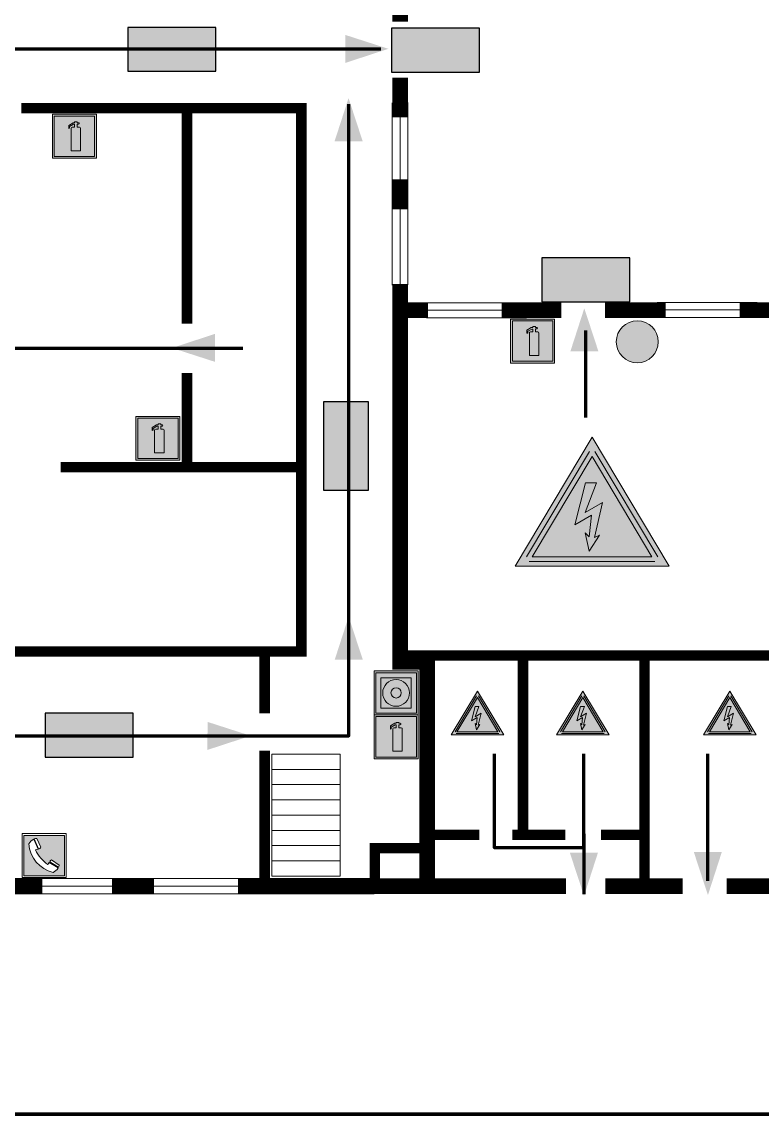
# Model space of a CAD drawing. Header units: millimetres. Extents: x 13114 to 67229, y 22859 to 38520.
# Drawn here: x 37335.5 to 37470.2, y 24689 to 24887.8 of the extents above; entities that cross this region are included whole.
import ezdxf

# ---------------------------------------------------------------- set-up
doc = ezdxf.new("R2010")
doc.units = ezdxf.units.MM
doc.layers.add('План_Штампы', color=7, linetype='Continuous')

# ---------------------------------------------------------------- blocks, each defined once
blk = doc.blocks.new('A$C7B4425F7')
at = {"true_color": 0xffffff}
blk.add_hatch(color=7, dxfattribs=at).paths.add_polyline_path([(0, 0), (-16, 0), (-16, -8), (0, -8)])
h = blk.add_hatch(color=126)
h.paths.add_polyline_path([(-0.2, -0.2), (-15.8, -0.2), (-15.8, -7.8), (-0.2, -7.8)])
h.paths.add_polyline_path([(-11.76, -2.03), (-11.76, -3.66), (-11.17, -3.66, -0.568275), (-11.17, -6.18), (-12.58, -6.18), (-12.58, -2.03)], flags=16)
h.paths.add_polyline_path([(-13.33, -4.12, -0.495768), (-13.59, -6.18), (-15.03, -6.18), (-15.03, -2.03), (-13.59, -2.03, -0.487973)], flags=16)
h.paths.add_polyline_path([(-10.25, -2.03), (-9.48, -2.03), (-9.48, -6.18), (-10.25, -6.18)], flags=16)
h.paths.add_polyline_path([(-13.84, -3.69), (-14.24, -3.69), (-14.24, -3.03), (-13.9, -3.03, -0.692621)], flags=0)
h.paths.add_polyline_path([(-9.15, -2.03), (-8.4, -2.03), (-8.04, -3.07), (-7.68, -2.03), (-6.93, -2.03), (-7.64, -4.1), (-6.93, -6.18), (-7.68, -6.18), (-8.04, -5.14), (-8.4, -6.18), (-9.15, -6.18), (-8.44, -4.1)], flags=16)
h.paths.add_polyline_path([(-11.76, -4.46), (-11.42, -4.46, -0.692621), (-11.36, -5.12), (-11.76, -5.12)], flags=0)
h.paths.add_polyline_path([(-13.9, -5.2), (-14.24, -5.2), (-14.24, -4.55), (-13.84, -4.55, -0.708038)], flags=0)
edge = h.paths.add_edge_path(flags=16)
edge.add_ellipse((-5.51, -4.08), major_axis=(0, 2.05), ratio=0.586184, start_angle=0, end_angle=360)
edge = h.paths.add_edge_path(flags=0)
edge.add_ellipse((-5.51, -4.08), major_axis=(0, 1.14), ratio=0.454828, start_angle=0, end_angle=360)
h.paths.add_polyline_path([(-4.13, -4.96, 0.377264), (-3.48, -4.52, 0.0555), (-3.16, -2.03), (-1.66, -2.03), (-1.66, -4.96), (-0.96, -4.96), (-0.96, -7.01), (-1.75, -7.01), (-1.75, -6.18), (-3.3, -6.18), (-3.3, -7.02), (-4.13, -7.02)], flags=16)
h.paths.add_polyline_path([(-2.73, -2.91), (-2.28, -2.91), (-2.28, -4.96), (-3.05, -4.96, 0.079136)], flags=0)
at = {"color": 126}
blk.add_lwpolyline([(-16, -8), (0, -8), (0, 0), (-16, 0)], close=True, dxfattribs=at)
blk = doc.blocks.new('A$C3AD82952')
at = {"true_color": 0xf5f5ff}
h = blk.add_hatch(color=7, dxfattribs=at)
h.dxf.hatch_style = 1
h.paths.add_polyline_path([(8.21, 8.73, 0.414214), (7.89, 9.05), (7.22, 9.05), (7.22, 9.92), (7.59, 9.92, 1), (7.57, 10.36), (7.22, 10.36), (7.22, 10.6), (6.43, 10.6), (6.43, 10.36), (6.01, 10.36), (4.74, 9.59), (4.74, 8.69), (4.98, 8.73), (4.98, 9.26), (6.12, 9.91), (6.43, 9.91), (6.43, 9.05), (5.76, 9.05, 0.414214), (5.44, 8.73), (5.44, 2.2), (8.21, 2.2)], flags=0)
h.paths.add_polyline_path([(12.8, 12.8), (0, 12.8), (0, 0), (12.8, 0)])
h.paths.add_polyline_path([(0.51, 12.29), (12.29, 12.29), (12.29, 0.51), (0.51, 0.51)], flags=16)
h.paths.add_polyline_path([(4.74, 9.59), (6.01, 10.36), (6.43, 10.36), (6.43, 10.6), (7.22, 10.6), (7.22, 10.36), (7.59, 10.36, -0.94586), (7.59, 9.92), (7.22, 9.92), (7.22, 9.05), (7.89, 9.05, -0.414214), (8.21, 8.73), (8.21, 2.2), (5.44, 2.2), (5.44, 8.73, -0.414214), (5.76, 9.05), (6.43, 9.05), (6.43, 9.91), (6.12, 9.91), (4.98, 9.26), (4.98, 8.73), (4.74, 8.69)], flags=0)
h = blk.add_hatch(color=242)
h.dxf.hatch_style = 1
h.paths.add_polyline_path([(12.29, 12.29), (0.51, 12.29), (0.51, 0.51), (12.29, 0.51)])
h.paths.add_polyline_path([(4.74, 8.69), (4.74, 9.59), (6.01, 10.36), (6.43, 10.36), (6.43, 10.6), (7.22, 10.6), (7.22, 10.36), (7.59, 10.36, -0.94586), (7.59, 9.92), (7.22, 9.92), (7.22, 9.05), (7.89, 9.05, -0.414214), (8.21, 8.73), (8.21, 2.2), (5.44, 2.2), (5.44, 8.73, -0.414214), (5.76, 9.05), (6.43, 9.05), (6.43, 9.91), (6.12, 9.91), (4.98, 9.26), (4.98, 8.73)], flags=16)
h = blk.add_hatch(color=7, dxfattribs=at)
h.dxf.hatch_style = 1
h.paths.add_polyline_path([(8.21, 8.73, 0.414214), (7.89, 9.05), (7.22, 9.05), (7.22, 9.92), (7.59, 9.92, 1), (7.57, 10.36), (7.22, 10.36), (7.22, 10.6), (6.43, 10.6), (6.43, 10.36), (6.01, 10.36), (4.74, 9.59), (4.74, 8.69), (4.98, 8.73), (4.98, 9.26), (6.12, 9.91), (6.43, 9.91), (6.43, 9.05), (5.76, 9.05, 0.414214), (5.44, 8.73), (5.44, 2.2), (8.21, 2.2)])
at = {"color": 242, "lineweight": 5}
for p, q in [((0, 0), (0, 12.8)), ((0, 12.8), (12.8, 12.8)), ((12.8, 0), (12.8, 12.8)), ((6.01, 10.36), (4.74, 9.59)), ((4.74, 9.59), (4.74, 8.69)), ((4.98, 9.26), (6.12, 9.91)), ((6.01, 10.36), (6.43, 10.36)), ((6.12, 9.91), (6.43, 9.91)), ((7.22, 10.6), (6.43, 10.6)), ((6.43, 10.6), (6.43, 10.36)), ((6.43, 9.91), (6.43, 9.05)), ((7.22, 10.36), (7.22, 10.6)), ((7.59, 10.36), (7.22, 10.36)), ((7.22, 9.05), (7.22, 9.92)), ((7.59, 9.92), (7.22, 9.92)), ((4.74, 8.69), (4.98, 8.73)), ((4.98, 8.73), (4.98, 9.26)), ((5.44, 2.2), (5.44, 8.73)), ((5.76, 9.05), (6.43, 9.05)), ((7.89, 9.05), (7.22, 9.05)), ((8.21, 2.2), (8.21, 8.73)), ((0, 0), (12.8, 0)), ((5.44, 2.2), (8.21, 2.2))]:
    blk.add_line(p, q, dxfattribs=at)
blk.add_lwpolyline([(0.51, 12.29), (12.29, 12.29), (12.29, 0.51), (0.51, 0.51)], close=True, dxfattribs=at)
for centre, radius, start, end in [((7.58, 10.14), 0.223, 273.1875, 86.8125), ((5.76, 8.73), 0.32, 90, 180), ((7.89, 8.73), 0.32, 0, 90)]:
    blk.add_arc(centre, radius, start, end, dxfattribs=at)
blk = doc.blocks.new('A$C456E1F9C')
at = {"lineweight": 5}
h = blk.add_hatch(color=242, dxfattribs=at)
h.paths.add_polyline_path([(0.51, -1.47), (0.51, -13.26), (12.29, -13.26), (12.29, -1.47)])
h.paths.add_polyline_path([(5.42, -4.95, -0.254479), (4.78, -5.4), (3.52, -2.53, -0.209735), (4.23, -2.4)], flags=16)
h.paths.add_polyline_path([(8.53, -8.6), (10.87, -10.17), (10.54, -10.76), (8.03, -9.13, -0.192251)], flags=16)
h.paths.add_polyline_path([(4.61, -5.49, 0.005518), (3.87, -5.72, 0.128647), (7.49, -10.01, 0.00809), (7.83, -9.33), (10.47, -10.97, -0.16736), (8.99, -12.25, -0.327862), (1.95, -3.95, -0.166952), (3.36, -2.62)], flags=16)
at = {"color": 242, "lineweight": 5}
for p, q in [((0, -13.77), (0, -0.97)), ((12.8, -0.97), (0, -0.97)), ((4.61, -5.49), (3.36, -2.62)), ((3.52, -2.53), (4.78, -5.4)), ((4.23, -2.4), (5.42, -4.95)), ((12.8, -13.77), (12.8, -0.97)), ((7.83, -9.33), (10.47, -10.97)), ((8.03, -9.13), (10.54, -10.76)), ((10.81, -10.12), (8.53, -8.6)), ((10.54, -10.76), (10.8, -10.3)), ((10.8, -10.3), (10.81, -10.12)), ((0, -13.77), (12.8, -13.77))]:
    blk.add_line(p, q, dxfattribs=at)
blk.add_lwpolyline([(0.51, -1.47), (12.29, -1.47), (12.29, -13.26), (0.51, -13.26)], close=True, dxfattribs=at)
for centre, radius, start, end in [((4.59, -5.34), 2.99, 114.2845, 152.1974), ((4.02, -3.27), 0.891, 76.3284, 123.7092), ((11.12, -3.31), 9.19, 183.9915, 256.6009), ((14.98, -39.1), 35.17, 107.1487, 108.4135), ((13.86, -0.94), 11.08, 205.5536, 234.8762), ((4.68, -4.59), 0.824, 276.9621, 334.0723), ((-13.31, 0.8), 23.44, 332.5487, 334.4027), ((8.94, -9.5), 0.989, 114.4092, 157.9388), ((7.87, -9.46), 3, 291.9291, 329.9329)]:
    blk.add_arc(centre, radius, start, end, dxfattribs=at)
blk = doc.blocks.new('A$C54414219')
at = {"true_color": 0xffffff}
h = blk.add_hatch(color=7, dxfattribs=at)
h.paths.add_polyline_path([(2.39, -9.45), (2.39, -18.3), (11.23, -18.3), (11.23, -9.45)], flags=0)
h.paths.add_polyline_path([(10.71, -13.87, -1), (2.92, -13.87, -1)], flags=0)
h.paths.add_polyline_path([(8.3, -13.87, -1), (5.33, -13.87, -1)], flags=0)
h.paths.add_polyline_path([(0.41, -7.47), (0.41, -20.27), (13.21, -20.27), (13.21, -7.47)])
h.paths.add_polyline_path([(0.92, -19.77), (12.71, -19.77), (12.71, -7.98), (0.92, -7.98)], flags=16)
h.paths.add_polyline_path([(11.23, -9.45), (11.23, -18.3), (2.39, -18.3), (2.39, -9.45)], flags=0)
at = {"lineweight": 5}
h = blk.add_hatch(color=242, dxfattribs=at)
h.paths.add_polyline_path([(12.71, -7.98), (0.92, -7.98), (0.92, -19.77), (12.71, -19.77)])
h.paths.add_polyline_path([(11.23, -18.3), (2.39, -18.3), (2.39, -9.45), (11.23, -9.45)], flags=16)
h.paths.add_polyline_path([(10.71, -13.87, -1), (2.92, -13.87, -1)], flags=0)
h.paths.add_polyline_path([(8.3, -13.87, -1), (5.33, -13.87, -1)], flags=0)
at = {"true_color": 0xffffff}
h = blk.add_hatch(color=7, dxfattribs=at)
h.paths.add_polyline_path([(2.39, -9.45), (2.39, -18.3), (11.23, -18.3), (11.23, -9.45)])
h.paths.add_polyline_path([(10.71, -13.87, -1), (2.92, -13.87, -1)], flags=16)
h.paths.add_polyline_path([(8.3, -13.87, -1), (5.33, -13.87, -1)], flags=0)
at = {"lineweight": 5}
h = blk.add_hatch(color=242, dxfattribs=at)
h.paths.add_polyline_path([(2.92, -13.87, 1), (10.71, -13.87, 1)])
h.paths.add_polyline_path([(8.3, -13.87, -1), (5.33, -13.87, -1)], flags=16)
at = {"color": 242, "lineweight": 5}
for p, q in [((0.41, -20.27), (0.41, -7.47)), ((0.41, -7.47), (13.21, -7.47)), ((0.41, -7.47), (13.21, -7.47)), ((13.21, -20.27), (13.21, -7.47)), ((0.41, -20.27), (13.21, -20.27))]:
    blk.add_line(p, q, dxfattribs=at)
for points in [[(0.92, -7.98), (12.71, -7.98), (12.71, -19.77), (0.92, -19.77)], [(2.39, -9.45), (11.23, -9.45), (11.23, -18.3), (2.39, -18.3)]]:
    blk.add_lwpolyline(points, close=True, dxfattribs=at)
for radius in [3.89, 1.49]:
    blk.add_circle((6.81, -13.87), radius, dxfattribs=at)
blk = doc.blocks.new('A$C32E8229D')
at = {"true_color": 0xffffff}
blk.add_hatch(color=7, dxfattribs=at).paths.add_polyline_path([(0, 0), (0, -8), (16, -8), (16, 0)])
h = blk.add_hatch(color=126)
h.paths.add_polyline_path([(0.2, -0.2), (15.8, -0.2), (15.8, -7.8), (0.2, -7.8)])
h.paths.add_polyline_path([(13.49, -2.05), (12.08, -2.05), (11.37, -2.63, 0.162397), (11.29, -2.84), (11.29, -3.63), (10.35, -3.63), (10.35, -4.05), (11.68, -4.05), (11.68, -3.48), (12.26, -4.28), (11.29, -5.1), (11.29, -6.78), (11.85, -6.78), (11.85, -5.44), (12.8, -4.64), (12.8, -5.94), (14.46, -5.94), (14.46, -5.39), (13.45, -5.39), (13.45, -3.97), (12.46, -2.59), (13.15, -2.59), (13.69, -3.34), (14.18, -3)], flags=16)
h.paths.add_polyline_path([(10.74, -1.82, 1), (11.8, -1.82, 1)], flags=16)
h.paths.add_polyline_path([(9.39, -3.59), (5.99, -3.59), (6.56, -3.03), (5.91, -3.03), (5.1, -3.83), (5.91, -4.64), (6.56, -4.64), (5.99, -4.09), (9.39, -4.09)], flags=16)
h.paths.add_polyline_path([(4.29, -1.08), (1.72, -1.08), (1.72, -6.6), (4.29, -6.6)], flags=16)
at = {"color": 126}
blk.add_lwpolyline([(16, -8), (0, -8), (0, 0), (16, 0)], close=True, dxfattribs=at)
blk = doc.blocks.new('A$C7B8C2D5B')
at = {"lineweight": 0}
h = blk.add_hatch(color=5, dxfattribs=at)
h.dxf.hatch_style = 1
h.paths.add_polyline_path([(1.397, -3.024, 1), (-2.112, -3.024, 1)])
at = {"color": 5, "lineweight": 0}
blk.add_circle((-0.358, -3.024), 1.755, dxfattribs=at)
blk = doc.blocks.new('A$C3E6D3DDE')
at = {"lineweight": 5}
h = blk.add_hatch(color=40, dxfattribs=at)
h.paths.add_polyline_path([(24.1, 1.45), (16.46, -11.35), (31.74, -11.35)])
h.paths.add_polyline_path([(24.09, -0.46), (30.03, -10.41), (18.14, -10.41)], flags=16)
h.paths.add_polyline_path([(24.54, -3.08), (23.41, -6.02), (25.13, -5.01), (24.33, -8.5), (24.82, -8.27), (23.79, -9.86), (23.4, -8.04), (23.8, -8.43), (24.04, -6.29), (22.39, -7.25), (23.44, -3.08)], flags=0)
h = blk.add_hatch(color=256, dxfattribs=at)
h.paths.add_polyline_path([(24.37, 0.03, 0.567511), (23.82, 0.03), (17.59, -10.4, 0.582454), (17.86, -10.88), (30.32, -10.88, 0.582149), (30.6, -10.4)])
h.paths.add_polyline_path([(24.09, -0.46), (18.14, -10.41), (30.03, -10.41)], flags=16)
h.paths.add_polyline_path([(24.54, -3.08), (23.41, -6.02), (25.13, -5.01), (24.33, -8.5), (24.82, -8.27), (23.79, -9.86), (23.4, -8.04), (23.8, -8.43), (24.04, -6.29), (22.39, -7.25), (23.44, -3.08)], flags=0)
h = blk.add_hatch(color=40, dxfattribs=at)
h.paths.add_polyline_path([(24.09, -0.46), (18.14, -10.41), (30.03, -10.41)])
h.paths.add_polyline_path([(24.82, -8.27), (23.79, -9.86), (23.4, -8.04), (23.8, -8.43), (24.04, -6.29), (22.39, -7.25), (23.44, -3.08), (24.54, -3.08), (23.41, -6.02), (25.13, -5.01), (24.33, -8.5)], flags=16)
at = {"color": 40, "lineweight": 5}
for p, q in [((16.46, -11.35), (24.1, 1.45)), ((24.1, 1.45), (31.74, -11.35))]:
    blk.add_line(p, q, dxfattribs=at)
at = {"lineweight": 5}
for p, q in [((17.59, -10.4), (23.82, 0.03)), ((24.37, 0.03), (30.6, -10.4)), ((18.14, -10.41), (24.09, -0.46)), ((24.09, -0.46), (30.03, -10.41)), ((23.44, -3.08), (22.39, -7.25)), ((23.41, -6.02), (24.54, -3.08)), ((24.54, -3.08), (23.44, -3.08)), ((25.13, -5.01), (23.41, -6.02)), ((24.33, -8.5), (25.13, -5.01)), ((22.39, -7.25), (24.04, -6.29)), ((24.04, -6.29), (23.8, -8.43)), ((23.8, -8.43), (23.4, -8.04)), ((23.4, -8.04), (23.79, -9.86)), ((23.79, -9.86), (24.82, -8.27)), ((24.82, -8.27), (24.33, -8.5)), ((18.14, -10.41), (30.03, -10.41)), ((17.86, -10.88), (30.32, -10.88))]:
    blk.add_line(p, q, dxfattribs=at)
at = {"color": 50, "lineweight": 5}
blk.add_line((31.74, -11.35), (16.46, -11.35), dxfattribs=at)

msp = doc.modelspace()

# ---------------------------------------------------------------- linework, layer by layer
at = {"color": 6, "lineweight": 100}
for points in [[(37115.63, 25084), (37715.63, 25084), (37715.63, 24689), (37115.63, 24689)], [(37115.63, 24689), (37715.63, 24689), (37715.63, 24294), (37115.63, 24294)]]:
    msp.add_lwpolyline(points, close=True, dxfattribs=at)
at = {"lineweight": 100, "const_width": 2.85}
for points in [[(37404.36, 24887.81), (37404.36, 24970.16)], [(37404.36, 24870.37), (37404.36, 24877.6)], [(37404.36, 24853.64), (37404.36, 24859.1)], [(37409.46, 24835.33), (37404.36, 24835.33), (37404.36, 24840.04)], [(37404.36, 24835.33), (37404.36, 24771.32), (37409.31, 24771.32), (37409.31, 24730.51)], [(37433.7, 24835.33), (37422.81, 24835.33)], [(37452.68, 24835.33), (37441.61, 24835.33)], [(37485.44, 24835.33), (37466.12, 24835.33)], [(37323.98, 24730.51), (37339.27, 24730.51)], [(37351.95, 24730.51), (37359.59, 24730.51)], [(37374.87, 24730.51), (37434.55, 24730.51)], [(37441.69, 24730.51), (37455.79, 24730.51)], [(37463.8, 24730.51), (37487.83, 24730.51)]]:
    msp.add_lwpolyline(points, dxfattribs=at)
at = {"color": 126, "lineweight": 100, "true_color": 0x008754}
for points in [[(37310.43, 24854.74), (37332.71, 24854.74), (37332.71, 24882.85), (37400.85, 24882.85)], [(37310.06, 24757.86), (37395.01, 24757.86), (37395.01, 24872.76)], [(37332.71, 24854.74), (37332.71, 24828.4), (37375.76, 24828.4)], [(37438.08, 24831.63), (37438.08, 24815.77)], [(37421.45, 24754.55), (37421.45, 24737.51), (37437.76, 24737.51), (37437.76, 24754.55)], [(37460.37, 24731.43), (37460.37, 24754.55)], [(37437.76, 24739.99), (37437.76, 24729.02)]]:
    msp.add_lwpolyline(points, dxfattribs=at)
at = {"lineweight": 0, "const_width": 1.9}
for points in [[(37335.43, 24872.05), (37386.38, 24872.05), (37386.38, 24773.17), (37281.91, 24773.17), (37297.98, 24773.17), (37297.98, 24760.6)], [(37365.58, 24832.84), (37365.58, 24872.05)], [(37405.14, 24772.46), (37480.08, 24772.46), (37480.08, 24731.09), (37480.08, 24834.74)], [(37386.38, 24806.75), (37342.61, 24806.75), (37365.58, 24806.75), (37365.58, 24823.87)], [(37379.71, 24773.17), (37379.71, 24761.92)], [(37426.72, 24772.46), (37426.72, 24739.83), (37434.4, 24739.83), (37424.77, 24739.83)], [(37448.84, 24730.51), (37448.84, 24772.46)], [(37379.71, 24755.14), (37379.71, 24730.31)], [(37418.78, 24739.83), (37410.2, 24739.83)], [(37448.84, 24739.83), (37440.91, 24739.83)], [(37399.77, 24730.51), (37399.77, 24737.39), (37408.82, 24737.39)]]:
    msp.add_lwpolyline(points, dxfattribs=at)
at = {"lineweight": 0}
for points in [[(37402.94, 24839.85), (37402.94, 24873.03)], [(37404.36, 24840.04), (37404.36, 24873.23)], [(37405.75, 24839.91), (37405.75, 24873.09)], [(37409.24, 24836.66), (37427.43, 24836.66)], [(37451.12, 24836.69), (37469.32, 24836.69)], [(37409.46, 24835.33), (37427.65, 24835.33)], [(37451.34, 24835.36), (37469.54, 24835.36)], [(37409.15, 24833.93), (37427.34, 24833.93)], [(37451.03, 24833.97), (37469.23, 24833.97)], [(37312.08, 24731.89), (37399.51, 24731.89)], [(37312.34, 24730.51), (37399.77, 24730.51)], [(37312.19, 24729.12), (37399.62, 24729.12)]]:
    msp.add_lwpolyline(points, dxfattribs=at)
for points in [[(37381.01, 24751.74), (37393.46, 24751.74), (37393.46, 24754.52), (37381.01, 24754.52)], [(37381.01, 24748.97), (37393.46, 24748.97), (37393.46, 24751.74), (37381.01, 24751.74)], [(37381.01, 24746.19), (37393.46, 24746.19), (37393.46, 24748.97), (37381.01, 24748.97)], [(37381.01, 24743.41), (37393.46, 24743.41), (37393.46, 24746.19), (37381.01, 24746.19)], [(37381.01, 24740.63), (37393.46, 24740.63), (37393.46, 24743.41), (37381.01, 24743.41)], [(37381.01, 24737.86), (37393.46, 24737.86), (37393.46, 24740.63), (37381.01, 24740.63)], [(37381.01, 24735.08), (37393.46, 24735.08), (37393.46, 24737.86), (37381.01, 24737.86)], [(37381.01, 24732.3), (37393.46, 24732.3), (37393.46, 24735.08), (37381.01, 24735.08)]]:
    msp.add_lwpolyline(points, close=True, dxfattribs=at)
at = {"layer": 'План_Штампы', "color": 126, "true_color": 0x008754}
for points in [[(37394.37, 24880.29), (37394.39, 24885.39), (37402.22, 24882.86)], [(37397.55, 24866.04), (37392.44, 24866.05), (37394.98, 24873.89)], [(37440.44, 24827.8), (37435.34, 24827.81), (37437.87, 24835.65)], [(37370.71, 24831), (37370.7, 24825.89), (37362.86, 24828.42)], [(37397.57, 24771.69), (37392.47, 24771.71), (37395, 24779.54)], [(37369.31, 24755.28), (37369.32, 24760.38), (37377.16, 24757.85)], [(37435.24, 24736.57), (37440.35, 24736.56), (37437.82, 24728.72)], [(37457.79, 24736.71), (37462.89, 24736.7), (37460.36, 24728.86)]]:
    msp.add_solid(points, dxfattribs=at)

# ---------------------------------------------------------------- block references
at = {"xscale": -1}
for p in [(37370.85, 24886.77), (37355.77, 24761.96)]:
    msp.add_blockref('A$C32E8229D', p, dxfattribs=at)
for name, p, xscale, yscale, zscale in [('A$C3AD82952', (37341.1, 24862.94), 0.625, 0.625, 0.625), ('A$C3AD82952', (37424.47, 24825.68), 0.625, 0.625, 0.625), ('A$C7B8C2D5B', (37448.29, 24836.13), 2.177419353276491, 2.177419353276491, 2.177419353276491), ('A$C3AD82952', (37356.3, 24807.98), 0.625, 0.625, 0.625), ('A$C3E6D3DDE', (37395.12, 24809.51), 1.833255256456141, 1.833255256456141, 1.833255256456141), ('A$C54414219', (37399.37, 24774.32), 0.625, 0.625, 0.625), ('A$C3E6D3DDE', (37403.37, 24765.09), 0.625, 0.625, 0.625), ('A$C3E6D3DDE', (37422.54, 24765.09), 0.625, 0.625, 0.625), ('A$C3E6D3DDE', (37449.28, 24765.09), 0.625, 0.625, 0.625), ('A$C3AD82952', (37399.63, 24753.65), 0.625, 0.625, 0.625), ('A$C456E1F9C', (37335.6, 24740.65), 0.625, 0.625, 0.625)]:
    msp.add_blockref(name, p, dxfattribs=dict(xscale=xscale, yscale=yscale, zscale=zscale))
at = {"layer": 'План_Штампы'}
for p in [(37418.81, 24886.59), (37446.13, 24844.82)]:
    msp.add_blockref('A$C7B4425F7', p, dxfattribs=at)
at = {"layer": 'План_Штампы', "color": 126, "true_color": 0x008754, "xscale": 1.012510887696, "yscale": 1.012510887696, "zscale": 1.012510887696, "rotation": 269.9978653237144}
msp.add_blockref('A$C32E8229D', (37398.57, 24818.66), dxfattribs=at)

doc.saveas('drawing.dxf')
